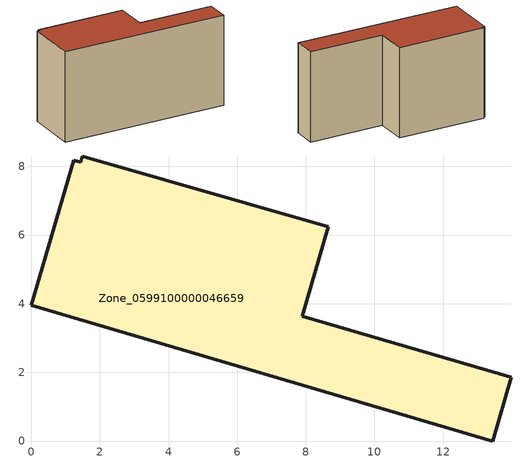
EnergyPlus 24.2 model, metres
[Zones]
Zone_0599100000046659
 floor ground (C_G): 0,3.96 1.24,8.18 1.44,8.13 1.49,8.3 8.66,6.24 7.9,3.63 13.98,1.86 13.44,0 z0
 wall outside (C_F): 13.44,0 13.98,1.86 7.9,3.63 8.66,6.24 1.49,8.3 1.44,8.13 1.24,8.18 0,3.96 13.44,0 z0:7.64
 roof outside (C_R): 1.24,8.18 0,3.96 13.44,0 13.98,1.86 7.9,3.63 8.66,6.24 1.49,8.3 1.44,8.13 z7.64
[BUILDING]
Pand.0599100000046659: North Axis=0; Terrain=City; Loads Convergence Tolerance Value=0.04; Temperature Convergence Tolerance Value=0.4; Solar Distribution=FullExterior; Maximum Number of Warmup Days=25; Minimum Number of Warmup Days=1
[Site:Location]
Rotterdam.The.Hague.AP_ZH_NLD Design_Conditions: Latitude=51.96; Longitude=4.45; Time Zone=1; Elevation=-4.5
[SITE:GROUNDTEMPERATURE:BUILDINGSURFACE]
18, 18, 18, 18, 18, 18, 18, 18, 18, 18, 18, 18
[MATERIAL] Thermal Absorptance=0.9; Solar Absorptance=0.7; Visible Absorptance=0.7
Name | Roughness | Thickness | Conductivity | Density | Specific Heat
G.TI.1946 | MediumSmooth | 0.15 | 1 | 540 | 1210
F.TI.1946 | Rough | 0.3 | 0.857143 | 1920 | 840
R.TI.1946 | MediumRough | 0.2 | 0.1 | 1500 | 1000
[CONSTRUCTION]
C_G: G.TI.1946
C_F: F.TI.1946
C_R: R.TI.1946
[ZONE]
Zone_0599100000046659: Type=1; Multiplier=1; Ceiling Height=Autocalculate; Volume=Autocalculate; Floor Area=autocalculate; Part of Total Floor Area=Yes
[ZONEINFILTRATION:DESIGNFLOWRATE]
Infil_Zone_0599100000046659: Zone or ZoneList or Space or SpaceList=Zone_0599100000046659; Schedule=AlwaysOn; Design Flow Rate Calculation Method=Flow/Area; Flow Rate per Floor Area=0.003; Constant Term Coefficient=1; Temperature Term Coefficient=0; Velocity Term Coefficient=0; Velocity Squared Term Coefficient=0
[HVACTEMPLATE:ZONE:IDEALLOADSAIRSYSTEM]
Zone_0599100000046659: Maximum Heating Supply Air Temperature=50; Minimum Cooling Supply Air Temperature=13; Maximum Heating Supply Air Humidity Ratio=0.0156; Minimum Cooling Supply Air Humidity Ratio=0.0077; Heating Limit=NoLimit; Cooling Limit=NoLimit; Dehumidification Control Type=ConstantSensibleHeatRatio; Cooling Sensible Heat Ratio=0.7; Dehumidification Setpoint=60; Humidification Control Type=None; Humidification Setpoint=30; Outdoor Air Method=None; Outdoor Air Flow Rate per Person=0.00944; Outdoor Air Flow Rate per Zone Floor Area=0; Outdoor Air Flow Rate per Zone=0; Demand Controlled Ventilation Type=None; Outdoor Air Economizer Type=NoEconomizer; Heat Recovery Type=None; Sensible Heat Recovery Effectiveness=0.7; Latent Heat Recovery Effectiveness=0.65
[ZONECONTROL:THERMOSTAT]
ThermostatControl_Zone_0599100000046659: Zone or ZoneList=Zone_0599100000046659; Control Type Schedule=DualSetpointControlType; Control 1=Thermostat_Zone_0599100000046659; Temperature Difference Between Cutout And Setpoint=0
[THERMOSTATSETPOINT:DUALSETPOINT]
Thermostat_Zone_0599100000046659: Heating Setpoint Temperature Schedule=HeatingSetpoint_Zone_0599100000046659; Cooling Setpoint Temperature Schedule=CoolingSetpoint_Zone_0599100000046659
[SCHEDULE:COMPACT]
HeatingSetpoint_Zone_0599100000046659: Through: 12/31, For: AllDays, Until: 24:00, 21
CoolingSetpoint_Zone_0599100000046659: Through: 12/31, For: AllDays, Until: 24:00, 24
DualSetpointControlType: Through: 12/31, For: AllDays, Until: 24:00, 4
AlwaysOn: Through: 12/31, For: AllDays, Until: 24:00, 1
